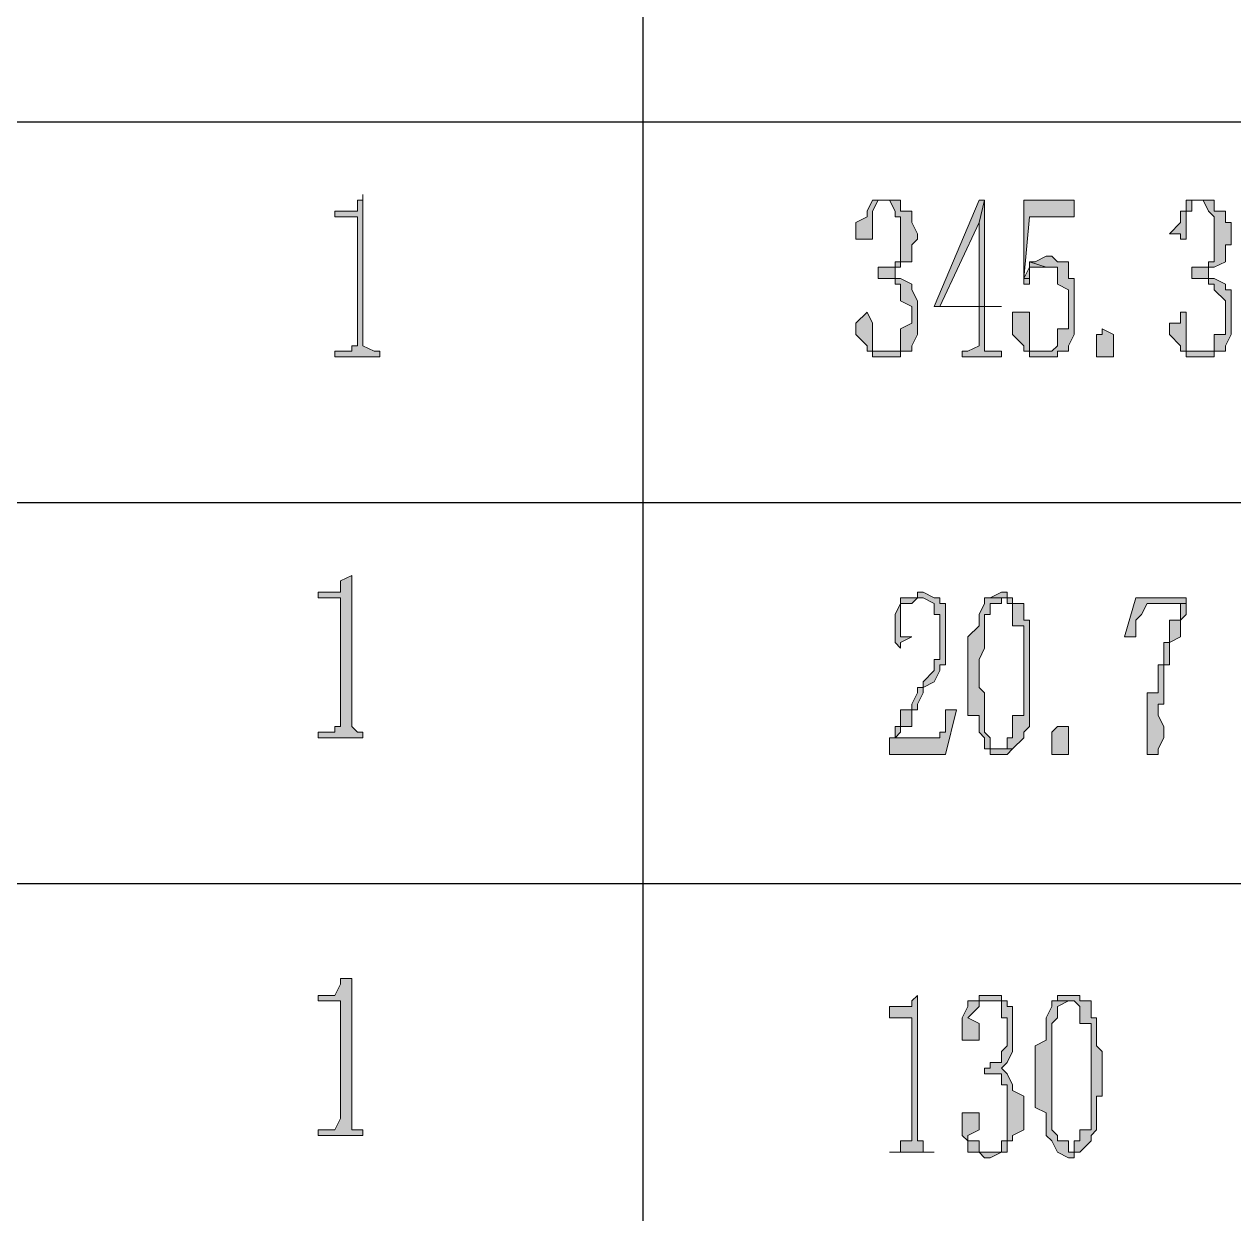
# Model space of a CAD drawing. Header units: millimetres. Extents: x 20 to 821, y 1 to 1134.
# Drawn here: x 716.67 to 755.55, y 152.24 to 190.48 of the extents above; entities that cross this region are included whole.
import ezdxf

# ---------------------------------------------------------------- set-up
doc = ezdxf.new("R2010")
doc.units = ezdxf.units.MM
doc.layers.add('1', color=7, linetype='Continuous')

msp = doc.modelspace()

# ---------------------------------------------------------------- hatches: boundary and pattern name
h = msp.add_hatch(color=0)
h.dxf.hatch_style = 2
h.paths.add_polyline_path([(727.56, 185.001732), (727.56, 184.821732), (727.38, 184.821732), (727.38, 184.461732), (727.2, 184.461732), (726.66, 184.461732), (726.66, 184.281732), (727.38, 184.281732), (727.38, 184.101732), (727.38, 180.141732), (727.2, 180.141732), (727.2, 179.961732), (726.84, 179.961732), (726.66, 179.961732), (726.66, 179.781732), (728.1, 179.781732), (728.1, 179.961732), (727.92, 179.961732), (727.56, 180.141732)])
h = msp.add_hatch(color=0)
h.dxf.hatch_style = 2
h.paths.add_polyline_path([(743.94, 184.821732), (743.76, 184.461732), (743.76, 184.281732), (743.4, 184.101732), (743.4, 183.561732), (743.76, 183.561732), (743.94, 183.561732), (743.94, 183.741732), (743.94, 184.461732), (744.12, 184.821732), (744.48, 184.821732)])
h = msp.add_hatch(color=0)
h.dxf.hatch_style = 2
h.paths.add_polyline_path([(744.48, 184.821732), (743.94, 184.821732), (744.48, 184.821732), (744.66, 184.461732), (744.66, 184.281732), (744.84, 184.281732), (744.84, 182.841732), (744.66, 182.841732), (744.66, 182.661732), (744.48, 182.661732), (744.12, 182.661732), (744.12, 182.301732), (744.66, 182.301732), (744.66, 182.121732), (744.84, 182.121732), (744.84, 181.941732), (744.84, 181.581732), (745.2, 181.401732), (745.2, 180.861732), (744.84, 180.681732), (744.84, 179.961732), (744.66, 179.961732), (744.48, 179.961732), (744.84, 179.961732), (745.2, 179.961732), (745.2, 180.141732), (745.38, 180.501732), (745.38, 181.581732), (745.2, 181.941732), (745.2, 182.121732), (744.84, 182.301732), (744.66, 182.301732), (744.66, 182.661732), (744.84, 182.661732), (744.84, 182.841732), (745.2, 182.841732), (745.2, 183.021732), (745.2, 183.381732), (745.38, 183.561732), (745.38, 183.741732), (745.2, 184.101732), (745.2, 184.461732), (744.84, 184.461732), (744.84, 184.821732), (744.66, 184.821732)])
h = msp.add_hatch(color=0)
h.dxf.hatch_style = 2
h.paths.add_polyline_path([(747.54, 184.821732), (747.36, 184.821732), (745.92, 181.401732), (747.36, 181.401732), (747.36, 180.141732), (747, 179.961732), (746.82, 179.961732), (746.82, 179.781732), (748.08, 179.781732), (748.08, 179.961732), (747.54, 179.961732), (747.54, 180.141732), (747.54, 181.401732), (748.08, 181.401732), (746.1, 181.401732), (747.36, 184.101732)])
h = msp.add_hatch(color=0)
h.dxf.hatch_style = 2
h.paths.add_polyline_path([(747.54, 184.821732), (747.36, 184.101732), (747.36, 181.401732), (746.1, 181.401732), (747.54, 181.401732)])
h = msp.add_hatch(color=0)
h.dxf.hatch_style = 2
h.paths.add_polyline_path([(750.42, 184.821732), (748.8, 184.821732), (748.8, 182.121732), (748.98, 182.121732), (748.98, 182.301732), (748.8, 182.301732), (748.98, 184.281732), (750.42, 184.281732)])
h = msp.add_hatch(color=0)
h.dxf.hatch_style = 2
h.paths.add_polyline_path([(754.02, 184.821732), (754.02, 184.461732), (753.84, 184.461732), (753.84, 184.101732), (753.48, 183.741732), (753.84, 183.741732), (753.84, 183.561732), (754.02, 183.561732), (754.02, 183.741732), (754.02, 184.461732), (754.2, 184.461732), (754.2, 184.821732), (754.56, 184.821732)])
h = msp.add_hatch(color=0)
h.dxf.hatch_style = 2
h.paths.add_polyline_path([(754.56, 184.821732), (754.02, 184.821732), (754.56, 184.821732), (754.74, 184.461732), (754.92, 184.281732), (754.92, 182.841732), (754.74, 182.841732), (754.74, 182.661732), (754.56, 182.661732), (754.2, 182.661732), (754.2, 182.301732), (754.74, 182.301732), (754.74, 182.121732), (754.92, 182.121732), (754.92, 181.941732), (755.28, 181.581732), (755.28, 180.501732), (754.92, 180.501732), (754.92, 179.961732), (754.74, 179.961732), (754.56, 179.961732), (754.92, 179.961732), (755.28, 179.961732), (755.28, 180.141732), (755.46, 180.501732), (755.46, 181.941732), (755.28, 181.941732), (755.28, 182.121732), (754.92, 182.301732), (754.74, 182.301732), (754.74, 182.661732), (754.92, 182.661732), (755.28, 182.841732), (755.28, 183.381732), (755.46, 183.381732), (755.46, 184.101732), (755.28, 184.101732), (755.28, 184.461732), (754.92, 184.461732), (754.92, 184.821732), (754.74, 184.821732)])
h = msp.add_hatch(color=0)
h.dxf.hatch_style = 2
h.paths.add_polyline_path([(748.98, 182.841732), (748.98, 182.661732), (748.8, 182.301732), (748.98, 182.301732), (748.98, 182.661732), (749.52, 182.661732)])
h = msp.add_hatch(color=0)
h.dxf.hatch_style = 2
h.paths.add_polyline_path([(749.7, 183.021732), (749.52, 183.021732), (749.16, 182.841732), (748.98, 182.841732), (749.52, 182.661732), (749.88, 182.661732), (749.88, 182.301732), (749.88, 182.121732), (750.24, 181.941732), (750.24, 180.681732), (749.88, 180.681732), (749.88, 180.501732), (749.88, 180.141732), (749.7, 179.961732), (748.98, 179.961732), (748.98, 179.781732), (749.88, 179.781732), (749.88, 179.961732), (750.24, 179.961732), (750.24, 180.141732), (750.42, 180.501732), (750.42, 182.301732), (750.24, 182.301732), (750.24, 182.841732), (749.88, 182.841732)])
h = msp.add_hatch(color=0)
h.dxf.hatch_style = 2
h.paths.add_polyline_path([(743.76, 181.221732), (743.4, 180.861732), (743.4, 180.501732), (743.76, 180.141732), (743.76, 179.961732), (743.94, 179.961732), (743.94, 179.781732), (744.12, 179.781732), (744.84, 179.781732), (744.84, 179.961732), (744.12, 179.961732), (743.94, 179.961732), (743.94, 180.141732), (743.94, 180.861732)])
h = msp.add_hatch(color=0)
h.dxf.hatch_style = 2
h.paths.add_polyline_path([(748.8, 181.221732), (748.44, 181.221732), (748.44, 180.861732), (748.44, 180.501732), (748.8, 180.141732), (748.8, 179.961732), (748.98, 179.961732), (749.52, 179.961732), (749.16, 179.961732), (748.98, 179.961732), (748.98, 180.141732), (748.98, 180.681732), (748.98, 181.221732)])
h = msp.add_hatch(color=0)
h.dxf.hatch_style = 2
h.paths.add_polyline_path([(753.84, 181.221732), (753.84, 180.861732), (753.48, 180.861732), (753.48, 180.501732), (753.84, 180.141732), (753.84, 179.961732), (754.02, 179.961732), (754.02, 179.781732), (754.2, 179.781732), (754.92, 179.781732), (754.92, 179.961732), (754.2, 179.961732), (754.02, 179.961732), (754.02, 180.141732), (754.02, 181.221732)])
h = msp.add_hatch(color=0)
h.dxf.hatch_style = 2
h.paths.add_polyline_path([(751.32, 179.781732), (751.14, 179.781732), (751.14, 179.961732), (751.14, 180.501732), (751.32, 180.501732), (751.32, 180.681732), (751.68, 180.501732), (751.68, 179.781732)])
h = msp.add_hatch(color=0)
h.dxf.hatch_style = 2
h.paths.add_polyline_path([(727.2, 172.761732), (726.84, 172.581732), (726.84, 172.221732), (726.66, 172.221732), (726.12, 172.221732), (726.12, 172.041732), (726.84, 172.041732), (726.84, 171.861732), (726.84, 167.901732), (726.66, 167.901732), (726.66, 167.721732), (726.48, 167.721732), (726.12, 167.721732), (726.12, 167.541732), (727.56, 167.541732), (727.56, 167.721732), (727.38, 167.721732), (727.2, 167.901732)])
h = msp.add_hatch(color=0)
h.dxf.hatch_style = 2
h.paths.add_polyline_path([(745.56, 172.221732), (745.38, 172.221732), (745.38, 172.041732), (745.2, 172.041732), (745.38, 172.041732), (745.56, 172.041732), (745.92, 171.861732), (745.92, 171.501732), (746.1, 171.501732), (746.1, 170.061732), (745.92, 170.061732), (745.92, 169.701732), (745.56, 169.341732), (745.56, 169.161732), (745.38, 169.161732), (745.38, 168.981732), (745.2, 168.621732), (745.2, 168.441732), (744.84, 168.441732), (744.84, 167.901732), (744.66, 167.901732), (744.66, 167.541732), (744.48, 167.541732), (744.66, 167.541732), (744.84, 167.721732), (744.84, 167.901732), (745.2, 167.901732), (745.2, 168.441732), (745.38, 168.441732), (745.38, 168.621732), (745.56, 168.981732), (745.56, 169.161732), (745.92, 169.341732), (746.1, 169.701732), (746.1, 169.881732), (746.28, 169.881732), (746.28, 171.861732), (746.1, 171.861732), (746.1, 172.041732), (745.92, 172.041732)])
h = msp.add_hatch(color=0)
h.dxf.hatch_style = 2
h.paths.add_polyline_path([(745.2, 172.041732), (744.84, 172.041732), (744.84, 171.861732), (744.66, 171.501732), (744.66, 170.601732), (744.84, 170.421732), (744.84, 170.601732), (745.2, 170.781732), (744.84, 170.781732), (744.84, 171.141732), (744.84, 171.501732), (744.84, 171.861732), (745.2, 171.861732), (745.38, 172.041732)])
h = msp.add_hatch(color=0)
h.dxf.hatch_style = 2
h.paths.add_polyline_path([(747.54, 172.041732), (747.54, 171.861732), (747.36, 171.501732), (747.36, 171.141732), (747, 170.781732), (747, 168.261732), (747.36, 168.261732), (747.36, 167.901732), (747.36, 167.721732), (747.54, 167.541732), (747.54, 167.181732), (747.72, 167.181732), (747.72, 167.001732), (748.08, 167.001732), (748.26, 167.001732), (748.44, 167.181732), (747.72, 167.181732), (747.72, 167.541732), (747.54, 167.721732), (747.54, 168.981732), (747.36, 169.161732), (747.36, 170.061732), (747.54, 170.421732), (747.54, 171.501732), (747.72, 171.501732), (747.72, 171.861732), (748.08, 171.861732), (748.08, 172.041732)])
h = msp.add_hatch(color=0)
h.dxf.hatch_style = 2
h.paths.add_polyline_path([(748.08, 172.221732), (747.72, 172.041732), (747.54, 172.041732), (748.08, 172.041732), (748.26, 172.041732), (748.26, 171.861732), (748.44, 171.861732), (748.44, 171.501732), (748.44, 171.141732), (748.8, 171.141732), (748.8, 169.701732), (748.8, 169.341732), (748.8, 168.261732), (748.44, 168.261732), (748.44, 167.541732), (748.26, 167.541732), (748.26, 167.181732), (748.08, 167.181732), (748.44, 167.181732), (748.8, 167.541732), (748.8, 167.721732), (748.98, 167.901732), (748.98, 171.321732), (748.8, 171.321732), (748.8, 171.861732), (748.44, 171.861732), (748.44, 172.041732), (748.26, 172.041732), (748.26, 172.221732)])
h = msp.add_hatch(color=0)
h.dxf.hatch_style = 2
h.paths.add_polyline_path([(754.02, 172.041732), (752.4, 172.041732), (752.04, 170.781732), (752.4, 170.781732), (752.4, 171.141732), (752.4, 171.321732), (752.58, 171.501732), (752.76, 171.861732), (754.02, 171.861732)])
h = msp.add_hatch(color=0)
h.dxf.hatch_style = 2
h.paths.add_polyline_path([(754.02, 171.861732), (753.84, 171.861732), (753.84, 171.501732), (753.84, 171.321732), (753.48, 171.321732), (753.48, 170.601732), (753.3, 170.601732), (753.3, 169.881732), (753.12, 169.881732), (753.12, 168.981732), (752.76, 168.981732), (752.76, 168.261732), (752.76, 167.901732), (752.76, 167.001732), (753.12, 167.001732), (753.12, 167.181732), (753.3, 167.541732), (753.3, 167.901732), (753.12, 168.261732), (753.12, 168.621732), (753.3, 168.621732), (753.3, 169.881732), (753.48, 169.881732), (753.48, 170.601732), (753.84, 170.781732), (753.84, 171.321732), (754.02, 171.501732)])
h = msp.add_hatch(color=0)
h.dxf.hatch_style = 2
h.paths.add_polyline_path([(746.64, 168.441732), (746.28, 168.441732), (746.28, 168.261732), (746.28, 167.721732), (746.1, 167.721732), (746.1, 167.541732), (745.92, 167.541732), (744.48, 167.541732), (744.48, 167.001732), (746.28, 167.001732)])
h = msp.add_hatch(color=0)
h.dxf.hatch_style = 2
h.paths.add_polyline_path([(749.88, 167.001732), (749.7, 167.001732), (749.7, 167.181732), (749.7, 167.721732), (749.88, 167.901732), (750.24, 167.901732), (750.24, 167.721732), (750.24, 167.001732)])
h = msp.add_hatch(color=0)
h.dxf.hatch_style = 2
h.paths.add_polyline_path([(727.2, 159.801732), (726.84, 159.801732), (726.84, 159.621732), (726.66, 159.261732), (726.12, 159.261732), (726.12, 159.081732), (726.84, 159.081732), (726.84, 158.901732), (726.84, 155.301732), (726.66, 154.941732), (726.12, 154.941732), (726.12, 154.761732), (727.56, 154.761732), (727.56, 154.941732), (727.38, 154.941732), (727.2, 154.941732), (727.2, 155.301732)])
h = msp.add_hatch(color=0)
h.dxf.hatch_style = 2
h.paths.add_polyline_path([(745.38, 159.261732), (745.2, 159.081732), (745.2, 158.901732), (744.84, 158.901732), (744.48, 158.901732), (744.48, 158.541732), (745.2, 158.541732), (745.2, 158.361732), (745.2, 154.581732), (744.84, 154.581732), (744.84, 154.221732), (744.66, 154.221732), (744.48, 154.221732), (745.92, 154.221732), (745.56, 154.221732), (745.56, 154.581732), (745.38, 154.581732), (745.38, 154.761732)])
h = msp.add_hatch(color=0)
h.dxf.hatch_style = 2
h.paths.add_polyline_path([(747.36, 159.081732), (747, 159.081732), (747, 158.901732), (746.82, 158.541732), (746.82, 157.821732), (747, 157.821732), (747.36, 157.821732), (747.36, 158.181732), (747.36, 158.361732), (747, 158.541732), (747.36, 158.901732), (747.36, 159.081732), (747.54, 159.081732)])
h = msp.add_hatch(color=0)
h.dxf.hatch_style = 2
h.paths.add_polyline_path([(747.72, 159.261732), (747.36, 159.261732), (747.36, 159.081732), (748.08, 159.081732), (748.08, 158.901732), (748.08, 158.541732), (748.26, 158.541732), (748.26, 157.641732), (748.08, 157.461732), (748.08, 157.101732), (747.72, 157.101732), (747.72, 156.921732), (747.54, 156.921732), (747.54, 156.741732), (748.08, 156.741732), (748.08, 156.381732), (748.26, 156.381732), (748.26, 156.201732), (748.26, 154.581732), (748.08, 154.581732), (748.08, 154.221732), (747.72, 154.221732), (747.54, 154.221732), (748.26, 154.221732), (748.26, 154.581732), (748.44, 154.581732), (748.44, 154.761732), (748.8, 154.941732), (748.8, 156.021732), (748.44, 156.201732), (748.44, 156.381732), (748.26, 156.741732), (748.08, 156.921732), (748.26, 157.101732), (748.44, 157.461732), (748.44, 158.901732), (748.26, 158.901732), (748.26, 159.081732), (748.08, 159.081732), (748.08, 159.261732)])
h = msp.add_hatch(color=0)
h.dxf.hatch_style = 2
h.paths.add_polyline_path([(749.7, 159.081732), (749.7, 158.901732), (749.52, 158.541732), (749.52, 157.821732), (749.16, 157.641732), (749.16, 155.661732), (749.52, 155.481732), (749.52, 155.301732), (749.52, 154.761732), (749.7, 154.581732), (749.88, 154.221732), (750.24, 154.041732), (750.42, 154.041732), (750.42, 154.221732), (750.6, 154.221732), (750.24, 154.221732), (750.24, 154.581732), (749.88, 154.581732), (749.88, 154.761732), (749.7, 154.941732), (749.7, 158.361732), (749.88, 158.541732), (749.88, 158.901732), (750.24, 159.081732)])
h = msp.add_hatch(color=0)
h.dxf.hatch_style = 2
h.paths.add_polyline_path([(750.24, 159.261732), (749.88, 159.261732), (749.88, 159.081732), (749.7, 159.081732), (750.24, 159.081732), (750.42, 159.081732), (750.6, 158.901732), (750.6, 158.361732), (750.96, 158.361732), (750.96, 156.741732), (750.96, 154.941732), (750.6, 154.941732), (750.6, 154.581732), (750.42, 154.581732), (750.42, 154.221732), (750.24, 154.221732), (750.6, 154.221732), (750.96, 154.581732), (750.96, 154.761732), (751.14, 154.941732), (751.14, 156.021732), (751.32, 156.021732), (751.32, 157.461732), (751.14, 157.641732), (751.14, 158.541732), (750.96, 158.541732), (750.96, 159.081732), (750.6, 159.081732), (750.6, 159.261732), (750.42, 159.261732)])
h = msp.add_hatch(color=0)
h.dxf.hatch_style = 2
h.paths.add_polyline_path([(747, 155.481732), (746.82, 155.481732), (746.82, 155.301732), (746.82, 154.761732), (747, 154.581732), (747, 154.221732), (747.36, 154.221732), (747.54, 154.041732), (747.72, 154.041732), (748.08, 154.221732), (748.26, 154.221732), (747.54, 154.221732), (747.36, 154.221732), (747.36, 154.581732), (747, 154.581732), (747, 154.761732), (747.36, 154.941732), (747.36, 155.481732)])

# ---------------------------------------------------------------- linework, layer by layer
at = {"layer": '1', "color": 0, "lineweight": 25}
for points in [[(736.56, 77.541732), (736.56, 419.721732)], [(557.64, 187.341732), (821.16, 187.341732)], [(557.64, 175.101732), (821.16, 175.101732)], [(557.64, 162.861732), (821.16, 162.861732)]]:
    msp.add_lwpolyline(points, dxfattribs=at)
at = {"layer": '1', "color": 0, "lineweight": 5}
for points in [[(727.56, 185.001732), (727.56, 184.821732), (727.38, 184.821732), (727.38, 184.461732), (727.2, 184.461732), (726.66, 184.461732), (726.66, 184.281732), (727.38, 184.281732), (727.38, 184.101732), (727.38, 180.141732), (727.2, 180.141732), (727.2, 179.961732), (726.84, 179.961732), (726.66, 179.961732), (726.66, 179.781732), (728.1, 179.781732), (728.1, 179.961732), (727.92, 179.961732), (727.56, 180.141732), (727.56, 185.001732)], [(743.94, 184.821732), (743.76, 184.461732), (743.76, 184.281732), (743.4, 184.101732), (743.4, 183.561732), (743.76, 183.561732), (743.94, 183.561732), (743.94, 183.741732), (743.94, 184.461732), (744.12, 184.821732), (744.48, 184.821732), (743.94, 184.821732)], [(744.48, 184.821732), (743.94, 184.821732), (744.48, 184.821732), (744.66, 184.461732), (744.66, 184.281732), (744.84, 184.281732), (744.84, 182.841732), (744.66, 182.841732), (744.66, 182.661732), (744.48, 182.661732), (744.12, 182.661732), (744.12, 182.301732), (744.66, 182.301732), (744.66, 182.121732), (744.84, 182.121732), (744.84, 181.941732), (744.84, 181.581732), (745.2, 181.401732), (745.2, 180.861732), (744.84, 180.681732), (744.84, 179.961732), (744.66, 179.961732), (744.48, 179.961732), (744.84, 179.961732), (745.2, 179.961732), (745.2, 180.141732), (745.38, 180.501732), (745.38, 181.581732), (745.2, 181.941732), (745.2, 182.121732), (744.84, 182.301732), (744.66, 182.301732), (744.66, 182.661732), (744.84, 182.661732), (744.84, 182.841732), (745.2, 182.841732), (745.2, 183.021732), (745.2, 183.381732), (745.38, 183.561732), (745.38, 183.741732), (745.2, 184.101732), (745.2, 184.461732), (744.84, 184.461732), (744.84, 184.821732), (744.66, 184.821732), (744.48, 184.821732)], [(747.54, 184.821732), (747.36, 184.821732), (745.92, 181.401732), (747.36, 181.401732), (747.36, 180.141732), (747, 179.961732), (746.82, 179.961732), (746.82, 179.781732), (748.08, 179.781732), (748.08, 179.961732), (747.54, 179.961732), (747.54, 180.141732), (747.54, 181.401732), (748.08, 181.401732), (746.1, 181.401732), (747.36, 184.101732), (747.54, 184.821732)], [(747.54, 184.821732), (747.36, 184.101732), (747.36, 181.401732), (746.1, 181.401732), (747.54, 181.401732), (747.54, 184.821732)], [(750.42, 184.821732), (748.8, 184.821732), (748.8, 182.121732), (748.98, 182.121732), (748.98, 182.301732), (748.8, 182.301732), (748.98, 184.281732), (750.42, 184.281732), (750.42, 184.821732)], [(754.02, 184.821732), (754.02, 184.461732), (753.84, 184.461732), (753.84, 184.101732), (753.48, 183.741732), (753.84, 183.741732), (753.84, 183.561732), (754.02, 183.561732), (754.02, 183.741732), (754.02, 184.461732), (754.2, 184.461732), (754.2, 184.821732), (754.56, 184.821732), (754.02, 184.821732)], [(754.56, 184.821732), (754.02, 184.821732), (754.56, 184.821732), (754.74, 184.461732), (754.92, 184.281732), (754.92, 182.841732), (754.74, 182.841732), (754.74, 182.661732), (754.56, 182.661732), (754.2, 182.661732), (754.2, 182.301732), (754.74, 182.301732), (754.74, 182.121732), (754.92, 182.121732), (754.92, 181.941732), (755.28, 181.581732), (755.28, 180.501732), (754.92, 180.501732), (754.92, 179.961732), (754.74, 179.961732), (754.56, 179.961732), (754.92, 179.961732), (755.28, 179.961732), (755.28, 180.141732), (755.46, 180.501732), (755.46, 181.941732), (755.28, 181.941732), (755.28, 182.121732), (754.92, 182.301732), (754.74, 182.301732), (754.74, 182.661732), (754.92, 182.661732), (755.28, 182.841732), (755.28, 183.381732), (755.46, 183.381732), (755.46, 184.101732), (755.28, 184.101732), (755.28, 184.461732), (754.92, 184.461732), (754.92, 184.821732), (754.74, 184.821732), (754.56, 184.821732)], [(748.98, 182.841732), (748.98, 182.661732), (748.8, 182.301732), (748.98, 182.301732), (748.98, 182.661732), (749.52, 182.661732), (748.98, 182.841732)], [(749.7, 183.021732), (749.52, 183.021732), (749.16, 182.841732), (748.98, 182.841732), (749.52, 182.661732), (749.88, 182.661732), (749.88, 182.301732), (749.88, 182.121732), (750.24, 181.941732), (750.24, 180.681732), (749.88, 180.681732), (749.88, 180.501732), (749.88, 180.501732), (749.88, 180.141732), (749.7, 179.961732), (748.98, 179.961732), (748.98, 179.781732), (749.88, 179.781732), (749.88, 179.961732), (750.24, 179.961732), (750.24, 180.141732), (750.42, 180.501732), (750.42, 182.301732), (750.24, 182.301732), (750.24, 182.841732), (749.88, 182.841732), (749.7, 183.021732)], [(743.76, 181.221732), (743.4, 180.861732), (743.4, 180.501732), (743.76, 180.141732), (743.76, 179.961732), (743.94, 179.961732), (743.94, 179.781732), (744.12, 179.781732), (744.84, 179.781732), (744.84, 179.961732), (744.12, 179.961732), (744.12, 179.961732), (743.94, 179.961732), (743.94, 180.141732), (743.94, 180.861732), (743.76, 181.221732)], [(748.8, 181.221732), (748.44, 181.221732), (748.44, 180.861732), (748.44, 180.501732), (748.8, 180.141732), (748.8, 179.961732), (748.98, 179.961732), (749.52, 179.961732), (749.16, 179.961732), (748.98, 179.961732), (748.98, 180.141732), (748.98, 180.681732), (748.98, 180.681732), (748.98, 181.221732), (748.8, 181.221732)], [(753.84, 181.221732), (753.84, 180.861732), (753.48, 180.861732), (753.48, 180.501732), (753.84, 180.141732), (753.84, 179.961732), (754.02, 179.961732), (754.02, 179.781732), (754.2, 179.781732), (754.92, 179.781732), (754.92, 179.961732), (754.2, 179.961732), (754.2, 179.961732), (754.02, 179.961732), (754.02, 180.141732), (754.02, 181.221732), (753.84, 181.221732)], [(751.32, 179.781732), (751.14, 179.781732), (751.14, 179.961732), (751.14, 180.501732), (751.32, 180.501732), (751.32, 180.681732), (751.68, 180.501732), (751.68, 179.781732), (751.32, 179.781732)], [(727.2, 172.761732), (726.84, 172.581732), (726.84, 172.221732), (726.66, 172.221732), (726.12, 172.221732), (726.12, 172.041732), (726.84, 172.041732), (726.84, 171.861732), (726.84, 167.901732), (726.66, 167.901732), (726.66, 167.721732), (726.48, 167.721732), (726.12, 167.721732), (726.12, 167.541732), (727.56, 167.541732), (727.56, 167.721732), (727.38, 167.721732), (727.2, 167.901732), (727.2, 172.761732)], [(745.56, 172.221732), (745.38, 172.221732), (745.38, 172.041732), (745.2, 172.041732), (745.38, 172.041732), (745.56, 172.041732), (745.92, 171.861732), (745.92, 171.501732), (746.1, 171.501732), (746.1, 170.061732), (745.92, 170.061732), (745.92, 169.701732), (745.92, 169.701732), (745.56, 169.341732), (745.56, 169.161732), (745.38, 169.161732), (745.38, 168.981732), (745.2, 168.621732), (745.2, 168.441732), (744.84, 168.441732), (744.84, 167.901732), (744.66, 167.901732), (744.66, 167.541732), (744.48, 167.541732), (744.66, 167.541732), (744.84, 167.721732), (744.84, 167.901732), (745.2, 167.901732), (745.2, 168.441732), (745.38, 168.441732), (745.38, 168.621732), (745.56, 168.981732), (745.56, 169.161732), (745.92, 169.341732), (746.1, 169.701732), (746.1, 169.881732), (746.28, 169.881732), (746.28, 171.861732), (746.1, 171.861732), (746.1, 172.041732), (745.92, 172.041732), (745.56, 172.221732)], [(745.2, 172.041732), (744.84, 172.041732), (744.84, 171.861732), (744.66, 171.501732), (744.66, 170.601732), (744.84, 170.421732), (744.84, 170.601732), (745.2, 170.781732), (744.84, 170.781732), (744.84, 171.141732), (744.84, 171.501732), (744.84, 171.861732), (745.2, 171.861732), (745.38, 172.041732), (745.2, 172.041732)], [(747.54, 172.041732), (747.54, 171.861732), (747.36, 171.501732), (747.36, 171.141732), (747, 170.781732), (747, 168.261732), (747.36, 168.261732), (747.36, 167.901732), (747.36, 167.721732), (747.54, 167.541732), (747.54, 167.181732), (747.72, 167.181732), (747.72, 167.001732), (748.08, 167.001732), (748.26, 167.001732), (748.44, 167.181732), (747.72, 167.181732), (747.72, 167.541732), (747.54, 167.721732), (747.54, 168.981732), (747.36, 169.161732), (747.36, 170.061732), (747.54, 170.421732), (747.54, 171.501732), (747.72, 171.501732), (747.72, 171.861732), (748.08, 171.861732), (748.08, 172.041732), (747.54, 172.041732)], [(748.08, 172.221732), (747.72, 172.041732), (747.54, 172.041732), (748.08, 172.041732), (748.26, 172.041732), (748.26, 171.861732), (748.44, 171.861732), (748.44, 171.501732), (748.44, 171.141732), (748.8, 171.141732), (748.8, 169.701732), (748.8, 169.341732), (748.8, 168.261732), (748.44, 168.261732), (748.44, 167.541732), (748.26, 167.541732), (748.26, 167.181732), (748.08, 167.181732), (748.44, 167.181732), (748.8, 167.541732), (748.8, 167.721732), (748.98, 167.901732), (748.98, 171.321732), (748.8, 171.321732), (748.8, 171.861732), (748.44, 171.861732), (748.44, 172.041732), (748.26, 172.041732), (748.26, 172.221732), (748.08, 172.221732)], [(754.02, 172.041732), (752.4, 172.041732), (752.04, 170.781732), (752.4, 170.781732), (752.4, 171.141732), (752.4, 171.321732), (752.58, 171.501732), (752.76, 171.861732), (754.02, 171.861732), (754.02, 172.041732)], [(754.02, 171.861732), (753.84, 171.861732), (753.84, 171.501732), (753.84, 171.321732), (753.48, 171.321732), (753.48, 170.601732), (753.3, 170.601732), (753.3, 169.881732), (753.12, 169.881732), (753.12, 168.981732), (752.76, 168.981732), (752.76, 168.261732), (752.76, 167.901732), (752.76, 167.001732), (753.12, 167.001732), (753.12, 167.181732), (753.3, 167.541732), (753.3, 167.901732), (753.12, 168.261732), (753.12, 168.621732), (753.3, 168.621732), (753.3, 169.881732), (753.48, 169.881732), (753.48, 170.601732), (753.84, 170.781732), (753.84, 171.321732), (754.02, 171.501732), (754.02, 171.861732)], [(746.64, 168.441732), (746.28, 168.441732), (746.28, 168.261732), (746.28, 167.721732), (746.1, 167.721732), (746.1, 167.541732), (745.92, 167.541732), (744.48, 167.541732), (744.48, 167.001732), (746.28, 167.001732), (746.64, 168.441732)], [(749.88, 167.001732), (749.7, 167.001732), (749.7, 167.181732), (749.7, 167.721732), (749.88, 167.901732), (750.24, 167.901732), (750.24, 167.721732), (750.24, 167.001732), (749.88, 167.001732)], [(727.2, 159.801732), (726.84, 159.801732), (726.84, 159.621732), (726.66, 159.261732), (726.12, 159.261732), (726.12, 159.081732), (726.84, 159.081732), (726.84, 158.901732), (726.84, 155.301732), (726.66, 154.941732), (726.12, 154.941732), (726.12, 154.761732), (727.56, 154.761732), (727.56, 154.941732), (727.38, 154.941732), (727.2, 154.941732), (727.2, 155.301732), (727.2, 159.801732)], [(745.38, 159.261732), (745.2, 159.081732), (745.2, 158.901732), (744.84, 158.901732), (744.48, 158.901732), (744.48, 158.541732), (745.2, 158.541732), (745.2, 158.361732), (745.2, 154.581732), (744.84, 154.581732), (744.84, 154.221732), (744.66, 154.221732), (744.48, 154.221732), (745.92, 154.221732), (745.56, 154.221732), (745.56, 154.581732), (745.38, 154.581732), (745.38, 154.761732), (745.38, 159.261732)], [(747.36, 159.081732), (747, 159.081732), (747, 158.901732), (746.82, 158.541732), (746.82, 157.821732), (747, 157.821732), (747.36, 157.821732), (747.36, 158.181732), (747.36, 158.361732), (747, 158.541732), (747.36, 158.901732), (747.36, 159.081732), (747.54, 159.081732), (747.36, 159.081732)], [(747.72, 159.261732), (747.36, 159.261732), (747.36, 159.081732), (748.08, 159.081732), (748.08, 158.901732), (748.08, 158.541732), (748.26, 158.541732), (748.26, 157.641732), (748.08, 157.461732), (748.08, 157.101732), (747.72, 157.101732), (747.72, 156.921732), (747.54, 156.921732), (747.54, 156.741732), (748.08, 156.741732), (748.08, 156.381732), (748.26, 156.381732), (748.26, 156.201732), (748.26, 154.581732), (748.08, 154.581732), (748.08, 154.221732), (747.72, 154.221732), (747.54, 154.221732), (748.26, 154.221732), (748.26, 154.581732), (748.44, 154.581732), (748.44, 154.761732), (748.8, 154.941732), (748.8, 156.021732), (748.44, 156.201732), (748.44, 156.381732), (748.26, 156.741732), (748.08, 156.921732), (748.26, 157.101732), (748.44, 157.461732), (748.44, 158.901732), (748.26, 158.901732), (748.26, 159.081732), (748.08, 159.081732), (748.08, 159.261732), (747.72, 159.261732)], [(749.7, 159.081732), (749.7, 158.901732), (749.52, 158.541732), (749.52, 157.821732), (749.16, 157.641732), (749.16, 155.661732), (749.52, 155.481732), (749.52, 155.301732), (749.52, 155.301732), (749.52, 154.761732), (749.7, 154.581732), (749.88, 154.221732), (750.24, 154.041732), (750.42, 154.041732), (750.42, 154.221732), (750.6, 154.221732), (750.24, 154.221732), (750.24, 154.581732), (749.88, 154.581732), (749.88, 154.761732), (749.7, 154.941732), (749.7, 158.361732), (749.88, 158.541732), (749.88, 158.901732), (750.24, 159.081732), (749.7, 159.081732)], [(750.24, 159.261732), (749.88, 159.261732), (749.88, 159.081732), (749.7, 159.081732), (750.24, 159.081732), (750.42, 159.081732), (750.6, 158.901732), (750.6, 158.361732), (750.96, 158.361732), (750.96, 156.741732), (750.96, 156.741732), (750.96, 154.941732), (750.6, 154.941732), (750.6, 154.581732), (750.42, 154.581732), (750.42, 154.221732), (750.24, 154.221732), (750.6, 154.221732), (750.96, 154.581732), (750.96, 154.761732), (751.14, 154.941732), (751.14, 156.021732), (751.32, 156.021732), (751.32, 157.461732), (751.14, 157.641732), (751.14, 158.541732), (750.96, 158.541732), (750.96, 159.081732), (750.6, 159.081732), (750.6, 159.261732), (750.42, 159.261732), (750.24, 159.261732)], [(747, 155.481732), (746.82, 155.481732), (746.82, 155.301732), (746.82, 154.761732), (747, 154.581732), (747, 154.221732), (747.36, 154.221732), (747.54, 154.041732), (747.72, 154.041732), (748.08, 154.221732), (748.26, 154.221732), (747.54, 154.221732), (747.36, 154.221732), (747.36, 154.581732), (747, 154.581732), (747, 154.761732), (747.36, 154.941732), (747.36, 155.481732), (747, 155.481732)]]:
    msp.add_lwpolyline(points, dxfattribs=at)

doc.saveas('drawing.dxf')
